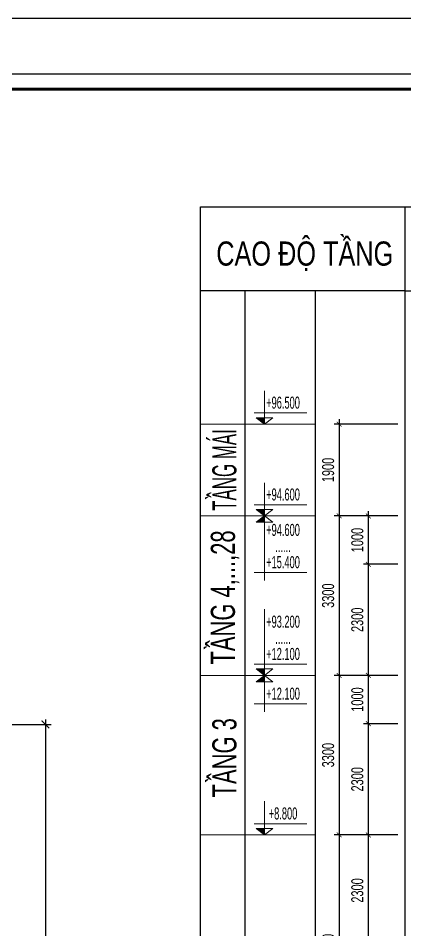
# Model space of a CAD drawing. Header units: millimetres. Extents: x -17374 to 181693, y -29783 to 15580.
# Drawn here: x 126882 to 128884, y 10865 to 15580 of the extents above; entities that cross this region are included whole.
import ezdxf
from ezdxf.enums import TextEntityAlignment as Align

# ---------------------------------------------------------------- set-up
doc = ezdxf.new("R2010")
doc.units = ezdxf.units.MM
doc.header["$LTSCALE"] = 250
doc.header["$MEASUREMENT"] = 0
doc.linetypes.add('HIDDEN', pattern=[0.375, 0.25, -0.125])
doc.layers.add('CDC-KHUNGTEN', color=7, linetype='Continuous')
for name, color, linetype, lineweight in [('CDC.02.DIM', 1, 'Continuous', 18), ('CDC.03.BORDER', 3, 'Continuous', 25), ('CDC.04.HIDDEN', 8, 'HIDDEN', 15), ('CDC.06.TEXT', 2, 'Continuous', 18)]:
    doc.layers.add(name, color=color, linetype=linetype, lineweight=lineweight)
doc.styles.add('ARIAL', font='arial.ttf', dxfattribs={"width": 0.65})
doc.styles.add('KCS_SMTEXT', font='arial.ttf', dxfattribs={"width": 0.7})
doc.dimstyles.new('dim25x4', dxfattribs={"dimscale": 25, "dimtxt": 2.5, "dimasz": 1, "dimexe": 1, "dimexo": 0, "dimgap": 1, "dimtad": 1, "dimdec": 0, "dimlfac": 4, "dimdsep": 46, "dimtxsty": 'ARIAL', "dimblk": 'ARCHTICK', "dimcen": 1, "dimdle": 1, "dimclrd": 1, "dimclre": 1, "dimclrt": 2, "dimadec": 0, "dimazin": 0, "dimtfac": 0.00072, "dimtdec": 0, "dimtix": 1, "dimtmove": 2, "dimatfit": 3, "dimldrblk": 'ARCHTICK', "dimfxl": 1, "dimtolj": 1, "dimarcsym": 0})
doc.dimstyles.new('KCS_DIM25', dxfattribs={"dimscale": 25, "dimtxt": 2.5, "dimasz": 1.6, "dimexe": 1.2, "dimexo": 0, "dimgap": 1, "dimtad": 1, "dimdec": 0, "dimzin": 0, "dimdsep": 46, "dimtxsty": 'KCS_SMTEXT', "dimblk": 'ARCHTICK', "dimcen": 0, "dimdle": 1, "dimclrd": 1, "dimclre": 1, "dimclrt": 2, "dimadec": 0, "dimazin": 0, "dimtfac": 1, "dimtdec": 0, "dimtix": 1, "dimtmove": 2, "dimatfit": 3, "dimfxl": 1, "dimtolj": 1, "dimtzin": 0, "dimarcsym": 0})

# ---------------------------------------------------------------- blocks, each defined once
blk = doc.blocks.new('_ArchTick')
at = {"color": 0, "linetype": 'ByBlock', "const_width": 0.15}
blk.add_lwpolyline([(-0.5, -0.5), (0.5, 0.5)], dxfattribs=at)
blk = doc.blocks.new('*D323')
at = {"layer": 'CDC.02.DIM', "color": 1, "lineweight": -2, "transparency": 16777216}
for p, q in [((128695.7, 10755.8), (128695.7, 11380.8)), ((128849.1, 11355.8), (128670.7, 11355.8)), ((128849.1, 10780.8), (128670.7, 10780.8))]:
    blk.add_line(p, q, dxfattribs=at)
at = {"layer": 'Defpoints', "color": 0, "transparency": 16777216}
for p in [(128695.7, 11355.8), (128849.1, 11355.8), (128849.1, 10780.8)]:
    blk.add_point(p, dxfattribs=at)
at = {"layer": 'CDC.02.DIM', "color": 1, "lineweight": -2, "transparency": 16777216, "xscale": 25, "yscale": 25, "zscale": 25}
for p, rotation in [((128695.7, 11355.8), 90), ((128695.7, 10780.8), 270)]:
    blk.add_blockref('_ArchTick', p, dxfattribs=dict(at, rotation=rotation))
at = {"layer": 'CDC.02.DIM', "color": 2, "transparency": 16777216, "insert": (128638.8, 11068.3), "char_height": 62.5, "attachment_point": 5, "rotation": 90, "style": 'ARIAL'}
blk.add_mtext('\\A1;2300', dxfattribs=at)
blk = doc.blocks.new('*D329')
at = {"layer": 'CDC.02.DIM', "color": 1, "lineweight": -2, "transparency": 16777216}
for p, q in [((128544.4, 11380.8), (128544.4, 10180.8)), ((128849.1, 11355.8), (128519.4, 11355.8)), ((128849.1, 10205.8), (128519.4, 10205.8))]:
    blk.add_line(p, q, dxfattribs=at)
at = {"layer": 'Defpoints', "color": 0, "transparency": 16777216}
for p in [(128849.1, 11355.8), (128544.4, 10205.8), (128849.1, 10205.8)]:
    blk.add_point(p, dxfattribs=at)
at = {"layer": 'CDC.02.DIM', "color": 1, "lineweight": -2, "transparency": 16777216, "xscale": 25, "yscale": 25, "zscale": 25}
for p, rotation in [((128544.4, 11355.8), 90), ((128544.4, 10205.8), 270)]:
    blk.add_blockref('_ArchTick', p, dxfattribs=dict(at, rotation=rotation))
at = {"layer": 'CDC.02.DIM', "color": 2, "transparency": 16777216, "insert": (128487.5, 10780.8), "char_height": 62.5, "attachment_point": 5, "rotation": 90, "style": 'ARIAL'}
blk.add_mtext('\\A1;4600', dxfattribs=at)
blk = doc.blocks.new('*D288')
at = {"layer": 'CDC.02.DIM', "color": 1, "lineweight": -2, "transparency": 16777216}
for p, q in [((128849.1, 12180.8), (128670.7, 12180.8)), ((128695.7, 11905.8), (128695.7, 12205.8)), ((128849.1, 11930.8), (128670.7, 11930.8))]:
    blk.add_line(p, q, dxfattribs=at)
at = {"layer": 'Defpoints', "color": 0, "transparency": 16777216}
for p in [(128695.7, 12180.8), (128849.1, 12180.8), (128849.1, 11930.8)]:
    blk.add_point(p, dxfattribs=at)
at = {"layer": 'CDC.02.DIM', "color": 1, "lineweight": -2, "transparency": 16777216, "xscale": 25, "yscale": 25, "zscale": 25}
for p, rotation in [((128695.7, 12180.8), 90), ((128695.7, 11930.8), 270)]:
    blk.add_blockref('_ArchTick', p, dxfattribs=dict(at, rotation=rotation))
at = {"layer": 'CDC.02.DIM', "color": 2, "transparency": 16777216, "insert": (128638.8, 12055.8), "char_height": 62.5, "attachment_point": 5, "rotation": 90, "style": 'ARIAL'}
blk.add_mtext('\\A1;1000', dxfattribs=at)
blk = doc.blocks.new('*D293')
at = {"layer": 'CDC.02.DIM', "color": 1, "lineweight": -2, "transparency": 16777216}
for p, q in [((128849.1, 11930.8), (128670.7, 11930.8)), ((128695.7, 11330.8), (128695.7, 11955.8)), ((128849.1, 11355.8), (128670.7, 11355.8))]:
    blk.add_line(p, q, dxfattribs=at)
at = {"layer": 'Defpoints', "color": 0, "transparency": 16777216}
for p in [(128695.7, 11930.8), (128849.1, 11930.8), (128849.1, 11355.8)]:
    blk.add_point(p, dxfattribs=at)
at = {"layer": 'CDC.02.DIM', "color": 1, "lineweight": -2, "transparency": 16777216, "xscale": 25, "yscale": 25, "zscale": 25}
for p, rotation in [((128695.7, 11930.8), 90), ((128695.7, 11355.8), 270)]:
    blk.add_blockref('_ArchTick', p, dxfattribs=dict(at, rotation=rotation))
at = {"layer": 'CDC.02.DIM', "color": 2, "transparency": 16777216, "insert": (128638.8, 11643.3), "char_height": 62.5, "attachment_point": 5, "rotation": 90, "style": 'ARIAL'}
blk.add_mtext('\\A1;2300', dxfattribs=at)
blk = doc.blocks.new('*D294')
at = {"layer": 'CDC.02.DIM', "color": 1, "lineweight": -2, "transparency": 16777216}
for p, q in [((128849.1, 12180.8), (128519.4, 12180.8)), ((128544.4, 12205.8), (128544.4, 11330.8)), ((128849.1, 11355.8), (128519.4, 11355.8))]:
    blk.add_line(p, q, dxfattribs=at)
at = {"layer": 'Defpoints', "color": 0, "transparency": 16777216}
for p in [(128849.1, 12180.8), (128544.4, 11355.8), (128849.1, 11355.8)]:
    blk.add_point(p, dxfattribs=at)
at = {"layer": 'CDC.02.DIM', "color": 1, "lineweight": -2, "transparency": 16777216, "xscale": 25, "yscale": 25, "zscale": 25}
for p, rotation in [((128544.4, 12180.8), 90), ((128544.4, 11355.8), 270)]:
    blk.add_blockref('_ArchTick', p, dxfattribs=dict(at, rotation=rotation))
at = {"layer": 'CDC.02.DIM', "color": 2, "transparency": 16777216, "insert": (128487.5, 11768.3), "char_height": 62.5, "attachment_point": 5, "rotation": 90, "style": 'ARIAL'}
blk.add_mtext('\\A1;3300', dxfattribs=at)
blk = doc.blocks.new('*D295')
at = {"layer": 'CDC.02.DIM', "color": 1, "lineweight": -2, "transparency": 16777216}
for p, q in [((128695.7, 12730.8), (128695.7, 13030.8)), ((128849.1, 13005.8), (128670.7, 13005.8)), ((128849.1, 12755.8), (128670.7, 12755.8))]:
    blk.add_line(p, q, dxfattribs=at)
at = {"layer": 'Defpoints', "color": 0, "transparency": 16777216}
for p in [(128695.7, 13005.8), (128849.1, 13005.8), (128849.1, 12755.8)]:
    blk.add_point(p, dxfattribs=at)
at = {"layer": 'CDC.02.DIM', "color": 1, "lineweight": -2, "transparency": 16777216, "xscale": 25, "yscale": 25, "zscale": 25}
for p, rotation in [((128695.7, 13005.8), 90), ((128695.7, 12755.8), 270)]:
    blk.add_blockref('_ArchTick', p, dxfattribs=dict(at, rotation=rotation))
at = {"layer": 'CDC.02.DIM', "color": 2, "transparency": 16777216, "insert": (128638.8, 12880.8), "char_height": 62.5, "attachment_point": 5, "rotation": 90, "style": 'ARIAL'}
blk.add_mtext('\\A1;1000', dxfattribs=at)
blk = doc.blocks.new('*D300')
at = {"layer": 'CDC.02.DIM', "color": 1, "lineweight": -2, "transparency": 16777216}
for p, q in [((128695.7, 12155.8), (128695.7, 12780.8)), ((128849.1, 12755.8), (128670.7, 12755.8)), ((128849.1, 12180.8), (128670.7, 12180.8))]:
    blk.add_line(p, q, dxfattribs=at)
at = {"layer": 'Defpoints', "color": 0, "transparency": 16777216}
for p in [(128695.7, 12755.8), (128849.1, 12755.8), (128849.1, 12180.8)]:
    blk.add_point(p, dxfattribs=at)
at = {"layer": 'CDC.02.DIM', "color": 1, "lineweight": -2, "transparency": 16777216, "xscale": 25, "yscale": 25, "zscale": 25}
for p, rotation in [((128695.7, 12755.8), 90), ((128695.7, 12180.8), 270)]:
    blk.add_blockref('_ArchTick', p, dxfattribs=dict(at, rotation=rotation))
at = {"layer": 'CDC.02.DIM', "color": 2, "transparency": 16777216, "insert": (128638.8, 12468.3), "char_height": 62.5, "attachment_point": 5, "rotation": 90, "style": 'ARIAL'}
blk.add_mtext('\\A1;2300', dxfattribs=at)
blk = doc.blocks.new('*D301')
at = {"layer": 'CDC.02.DIM', "color": 1, "lineweight": -2, "transparency": 16777216}
for p, q in [((128544.4, 13030.8), (128544.4, 12155.8)), ((128849.1, 13005.8), (128519.4, 13005.8)), ((128849.1, 12180.8), (128519.4, 12180.8))]:
    blk.add_line(p, q, dxfattribs=at)
at = {"layer": 'Defpoints', "color": 0, "transparency": 16777216}
for p in [(128849.1, 13005.8), (128544.4, 12180.8), (128849.1, 12180.8)]:
    blk.add_point(p, dxfattribs=at)
at = {"layer": 'CDC.02.DIM', "color": 1, "lineweight": -2, "transparency": 16777216, "xscale": 25, "yscale": 25, "zscale": 25}
for p, rotation in [((128544.4, 13005.8), 90), ((128544.4, 12180.8), 270)]:
    blk.add_blockref('_ArchTick', p, dxfattribs=dict(at, rotation=rotation))
at = {"layer": 'CDC.02.DIM', "color": 2, "transparency": 16777216, "insert": (128487.5, 12593.3), "char_height": 62.5, "attachment_point": 5, "rotation": 90, "style": 'ARIAL'}
blk.add_mtext('\\A1;3300', dxfattribs=at)
blk = doc.blocks.new('*D303')
at = {"layer": 'CDC.02.DIM', "color": 1, "lineweight": -2, "transparency": 16777216}
for p, q in [((128544.4, 13505.8), (128544.4, 12980.8)), ((128849.1, 13480.8), (128519.4, 13480.8)), ((128849.1, 13005.8), (128519.4, 13005.8))]:
    blk.add_line(p, q, dxfattribs=at)
at = {"layer": 'Defpoints', "color": 0, "transparency": 16777216}
for p in [(128849.1, 13480.8), (128544.4, 13005.8), (128849.1, 13005.8)]:
    blk.add_point(p, dxfattribs=at)
at = {"layer": 'CDC.02.DIM', "color": 1, "lineweight": -2, "transparency": 16777216, "xscale": 25, "yscale": 25, "zscale": 25}
for p, rotation in [((128544.4, 13480.8), 90), ((128544.4, 13005.8), 270)]:
    blk.add_blockref('_ArchTick', p, dxfattribs=dict(at, rotation=rotation))
at = {"layer": 'CDC.02.DIM', "color": 2, "transparency": 16777216, "insert": (128487.5, 13243.3), "char_height": 62.5, "attachment_point": 5, "rotation": 90, "style": 'ARIAL'}
blk.add_mtext('\\A1;1900', dxfattribs=at)
blk = doc.blocks.new('*D547')
at = {"layer": 'CDC.02.DIM', "color": 1, "lineweight": -2, "transparency": 16777216}
for p, q in [((127022.6, 11952.3), (127022.6, 8952.3)), ((126612.5, 11927.3), (127052.6, 11927.3)), ((126612.5, 8977.3), (127052.6, 8977.3))]:
    blk.add_line(p, q, dxfattribs=at)
at = {"layer": 'Defpoints', "color": 0, "transparency": 16777216}
for p in [(126612.5, 11927.3), (126612.5, 8977.3), (127022.6, 8977.3)]:
    blk.add_point(p, dxfattribs=at)
at = {"layer": 'CDC.02.DIM', "color": 1, "lineweight": -2, "transparency": 16777216, "xscale": 40, "yscale": 40, "zscale": 40}
for p, rotation in [((127022.6, 11927.3), 90), ((127022.6, 8977.3), 270)]:
    blk.add_blockref('_ArchTick', p, dxfattribs=dict(at, rotation=rotation))
at = {"layer": 'CDC.02.DIM', "color": 2, "transparency": 16777216, "insert": (126965.7, 10452.3), "char_height": 62.5, "attachment_point": 5, "rotation": 90, "style": 'KCS_SMTEXT'}
blk.add_mtext('\\A1;2950', dxfattribs=at)
blk = doc.blocks.new('Khung tên chuẩn')
at = {"layer": 'CDC-KHUNGTEN', "color": 8}
blk.add_lwpolyline([(75096, 1100), (83000, 1100), (83000, 58300), (3000, 58300), (3000, 1100), (75096, 1100)], dxfattribs=at)
at = {"layer": 'CDC-KHUNGTEN', "color": 255, "lineweight": 60}
blk.add_lwpolyline([(74900, 1400), (74900, 58000), (3300, 58000), (3300, 1400), (74900, 1400)], close=True, dxfattribs=at)
at = {"layer": 'Defpoints', "color": 1, "ltscale": 0.2}
blk.add_lwpolyline([(0, 0), (0, 59400), (84100, 59400), (84100, 0), (0, 0)], close=True, dxfattribs=at)

msp = doc.modelspace()

# ---------------------------------------------------------------- linework, layer by layer
at = {"layer": 'CDC.02.DIM'}
for p, q in [((128158.49, 13480.8), (128158.49, 13652.5)), ((128104.96, 13538.52), (128377.55, 13538.52)), ((128158.49, 13480.8), (128115.29, 13513.91)), ((128115.29, 13513.91), (128201.69, 13513.91)), ((128158.49, 13480.8), (128201.69, 13513.91)), ((128158.49, 13005.8), (128158.49, 13177.5)), ((128104.96, 13063.52), (128377.55, 13063.52)), ((128158.49, 13005.8), (128115.29, 13038.91)), ((128115.29, 13038.91), (128201.69, 13038.91)), ((128158.49, 13005.8), (128201.69, 13038.91)), ((128158.49, 13005.8), (128115.29, 12972.7)), ((128115.29, 12972.7), (128201.69, 12972.7)), ((128158.49, 13005.8), (128158.49, 12672.25)), ((128158.49, 13005.8), (128201.69, 12972.7)), ((128104.96, 12713.24), (128377.55, 12713.24)), ((128158.49, 12180.8), (128158.49, 12523.96)), ((128104.96, 12238.52), (128377.55, 12238.52)), ((128158.49, 12180.8), (128115.29, 12213.91)), ((128115.29, 12213.91), (128201.69, 12213.91)), ((128158.49, 12180.8), (128201.69, 12213.91)), ((128158.49, 12180.8), (128115.29, 12147.7)), ((128158.49, 12180.8), (128158.49, 11992.12)), ((128158.49, 12180.8), (128201.69, 12147.7)), ((128115.29, 12147.7), (128201.69, 12147.7)), ((128104.96, 12033.11), (128377.55, 12033.11)), ((128158.49, 11355.8), (128158.49, 11529.53)), ((128104.96, 11413.52), (128377.55, 11413.52)), ((128158.49, 11355.8), (128115.29, 11388.91)), ((128115.29, 11388.91), (128201.69, 11388.91)), ((128158.49, 11355.8), (128201.69, 11388.91))]:
    msp.add_line(p, q, dxfattribs=at)
for points in [[(128115.29, 13513.91), (128158.49, 13480.8), (128158.49, 13513.91), (128158.49, 13480.8)], [(128115.29, 13038.91), (128158.49, 13005.8), (128158.49, 13038.91), (128158.49, 13005.8)], [(128115.29, 12972.7), (128158.49, 13005.8), (128158.49, 12972.7), (128158.49, 13005.8)], [(128115.29, 12213.91), (128158.49, 12180.8), (128158.49, 12213.91), (128158.49, 12180.8)], [(128115.29, 12147.7), (128158.49, 12180.8), (128158.49, 12147.7), (128158.49, 12180.8)], [(128115.29, 11388.91), (128158.49, 11355.8), (128158.49, 11388.91), (128158.49, 11355.8)]]:
    msp.add_solid(points, dxfattribs=at)
at = {"layer": 'CDC.03.BORDER'}
for p, q in [((127826.3, 14604.85), (128884.47, 14604.85)), ((127826.3, 7411.95), (127826.3, 14604.85)), ((128884.47, 14604.85), (128884.47, 7411.95)), ((128884.47, 14604.85), (129784.57, 14604.85)), ((128884.47, 14604.85), (128884.47, 7411.95)), ((128884.47, 14604.85), (128884.47, 8701.3)), ((128884.47, 14604.85), (128884.47, 8701.3)), ((128884.47, 14169.31), (127826.3, 14169.31)), ((128420.42, 14169.31), (127826.3, 14169.31)), ((128057.44, 7411.95), (128057.44, 14169.31)), ((128420.42, 14169.31), (128420.42, 7411.95)), ((128884.47, 14169.31), (129784.57, 14169.31))]:
    msp.add_line(p, q, dxfattribs=at)
at = {"layer": 'CDC.04.HIDDEN', "ltscale": 10}
for p, q in [((128420.42, 13480.8), (127826.3, 13480.8)), ((128420.42, 13005.8), (127826.3, 13005.8)), ((128420.42, 12180.8), (127826.3, 12180.8)), ((128420.42, 11355.8), (127826.3, 11355.8))]:
    msp.add_line(p, q, dxfattribs=at)

# ---------------------------------------------------------------- block references
at = {"xscale": 0.2622917978515034, "yscale": 0.2622917978515034, "zscale": 0.2622917978515034}
msp.add_blockref('Khung tên chuẩn', (114054.41, 0), dxfattribs=at)

# ---------------------------------------------------------------- texts
at = {"layer": 'CDC.06.TEXT', "color": 4, "style": 'KCS_SMTEXT', "width": 0.75}
msp.add_text('CAO ĐỘ TẦNG', height=125, dxfattribs=at).set_placement((128366.26, 14362.86), align=Align.MIDDLE_CENTER)
at = {"layer": 'CDC.06.TEXT', "color": 2, "linetype": 'ByBlock', "style": 'ARIAL', "width": 0.55}
for s, p in [('+96.500', (128253.68, 13591.65)), ('+94.600', (128253.68, 13116.65)), ('+94.600', (128253.68, 12933.3)), ('......', (128253.68, 12849.83)), ('+15.400', (128253.68, 12766.37)), ('+93.200', (128253.68, 12458.58)), ('+12.100', (128253.68, 12291.65)), ('......', (128253.68, 12375.12)), ('+12.100', (128253.68, 12086.24)), ('+8.800', (128253.68, 11466.65))]:
    msp.add_text(s, height=62.5, dxfattribs=at).set_placement(p, align=Align.MIDDLE)
at = {"layer": 'CDC.06.TEXT', "color": 4, "style": 'KCS_SMTEXT'}
for s, width, p in [('TẦNG MÁI', 0.5, (128012.47, 13243.23)), ('TẦNG 4,...,28', 0.65, (128004.59, 12583.94)), ('TẦNG 3', 0.65, (128012.47, 11754.6))]:
    msp.add_text(s, height=125, rotation=90, dxfattribs=dict(at, width=width)).set_placement(p, align=Align.CENTER)

# ---------------------------------------------------------------- dimensions: what is measured, and where the dimension line sits
at = {"layer": 'CDC.02.DIM'}
for base, p1, p2, angle, dimstyle, picture, middle in [((128544.42, 13005.8), (128849.11, 13480.8), (128849.11, 13005.8), 90, 'dim25x4', '*D303', (128487.51, 13243.3)), ((128544.42, 12180.8), (128849.11, 13005.8), (128849.11, 12180.8), 90, 'dim25x4', '*D301', (128487.49, 12593.3)), ((128695.7, 13005.8), (128849.11, 12755.8), (128849.11, 13005.8), 90, 'dim25x4', '*D295', (128638.79, 12880.8)), ((128695.7, 12755.8), (128849.11, 12180.8), (128849.11, 12755.8), 90, 'dim25x4', '*D300', (128638.77, 12468.3)), ((128544.42, 11355.8), (128849.11, 12180.8), (128849.11, 11355.8), 90, 'dim25x4', '*D294', (128487.49, 11768.3)), ((128695.7, 12180.8), (128849.11, 11930.8), (128849.11, 12180.8), 90, 'dim25x4', '*D288', (128638.79, 12055.8)), ((127022.59, 8977.31), (126612.51, 11927.31), (126612.51, 8977.31), 270, 'KCS_DIM25', '*D547', (126965.67, 10452.31)), ((128695.7, 11930.8), (128849.11, 11355.8), (128849.11, 11930.8), 90, 'dim25x4', '*D293', (128638.77, 11643.3)), ((128544.42, 10205.8), (128849.11, 11355.8), (128849.11, 10205.8), 90, 'dim25x4', '*D329', (128487.51, 10780.8)), ((128695.7, 11355.8), (128849.11, 10780.8), (128849.11, 11355.8), 90, 'dim25x4', '*D323', (128638.77, 11068.3))]:
    dim = msp.add_linear_dim(base=base, p1=p1, p2=p2, angle=angle, dimstyle=dimstyle, dxfattribs=at)
    dim.commit()
    dim.dimension.update_dxf_attribs({"geometry": picture, "text_midpoint": middle})

doc.saveas('drawing.dxf')
